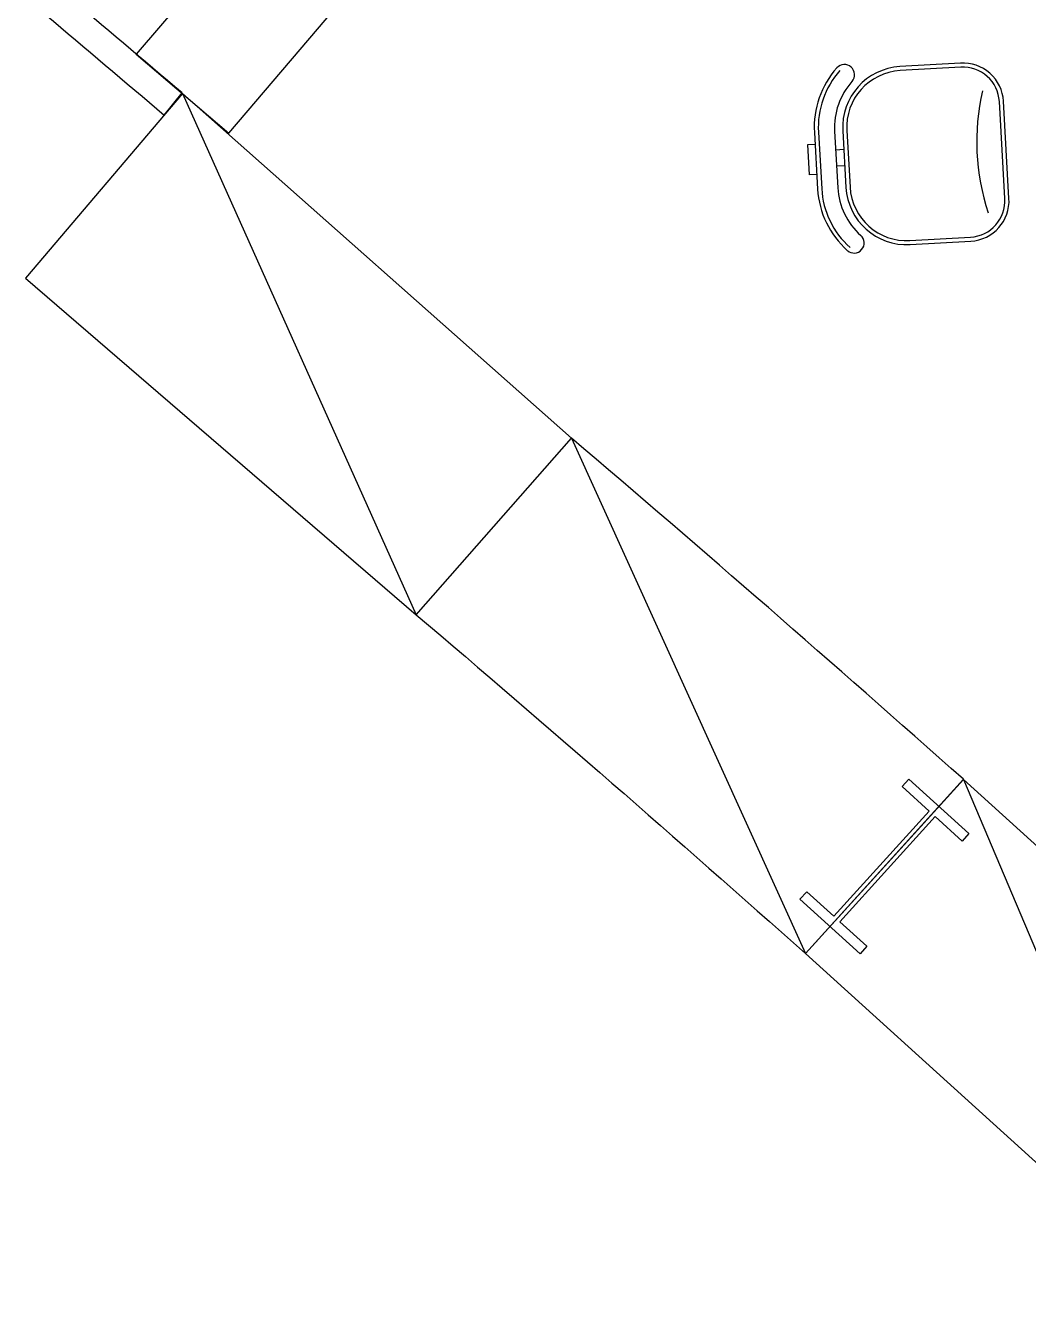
# Model space of a CAD drawing. Extents: x -1.7 to 87, y -33.6 to 19.
# Drawn here: x 68.944 to 71.419, y -12.027 to -8.897 of the extents above; entities that cross this region are included whole.
import ezdxf

# ---------------------------------------------------------------- set-up
doc = ezdxf.new("R2010")
doc.units = 0
for name, color, linetype in [('AR-ARMÁRIOS', 2, 'Continuous'), ('AR-DIV', 2, 'Continuous'), ('AR-EST', 4, 'Continuous'), ('AR-MOB', 2, 'Continuous'), ('AR-PAR-ALV', 5, 'Continuous')]:
    doc.layers.add(name, color=color, linetype=linetype)

# ---------------------------------------------------------------- blocks, each defined once
blk = doc.blocks.new('CADEIRA-S')
at = {"color": 2}
for p, q in [((0.0718, 0.2686), (-0.0682, 0.2686)), ((0.0718, 0.2186), (-0.0682, 0.2186)), ((0.0718, 0.1986), (-0.0682, 0.1986)), ((-0.2182, 0.0486), (-0.2182, -0.1014)), ((0.2218, -0.1014), (0.2218, 0.0486)), ((-0.1182, -0.2014), (0.1218, -0.2014))]:
    blk.add_line(p, q, dxfattribs=at)
at = {"color": 1}
for p, q in [((0.0718, 0.2586), (-0.0682, 0.2586)), ((0.0718, 0.1886), (-0.0682, 0.1886)), ((-0.0148, 0.1986), (-0.0149, 0.2186)), ((0.0252, 0.1986), (0.0251, 0.2186)), ((-0.2082, 0.0486), (-0.2082, -0.1014)), ((0.2118, -0.1014), (0.2118, 0.0486)), ((-0.1182, -0.1914), (0.1218, -0.1914))]:
    blk.add_line(p, q, dxfattribs=at)
at = {"color": 2}
blk.add_lwpolyline([(-0.032, 0.2686), (-0.032, 0.2867), (0.0426, 0.2867), (0.0426, 0.2686)], dxfattribs=at)
for centre, radius, start, end in [((-0.0682, 0.0486), 0.22, 90, 135), ((0.0718, 0.0486), 0.22, 45, 90), ((-0.2061, 0.1864), 0.025, 135, 315), ((-0.0682, 0.0486), 0.15, 90, 180), ((-0.0682, 0.0486), 0.17, 90, 135), ((0.0718, 0.0486), 0.17, 45, 90), ((0.0718, 0.0486), 0.15, 0, 90), ((0.2097, 0.1864), 0.025, 225, 45), ((-0.1182, -0.1014), 0.1, 180, 270), ((0.1218, -0.1014), 0.1, 270, 0)]:
    blk.add_arc(centre, radius, start, end, dxfattribs=at)
at = {"color": 1}
for centre, radius, start, end in [((-0.0682, 0.0486), 0.21, 90, 135), ((0.0718, 0.0486), 0.21, 45, 90), ((-0.0682, 0.0486), 0.14, 90, 180), ((0.0718, 0.0486), 0.14, 0, 90), ((-0.1182, -0.1014), 0.09, 180, 270), ((0.1218, -0.1014), 0.09, 270, 0), ((-0.0052, -0.6823), 0.5534, 73.6911, 105.2491)]:
    blk.add_arc(centre, radius, start, end, dxfattribs=at)
blk = doc.blocks.new('estacao de trabalho 290 x 150')
at = {"extrusion": (0, 0, -1), "zscale": -1, "rotation": 45.00000000000864}
blk.add_blockref('CADEIRA-S', (-0.9586, 1.0061), dxfattribs=at)

msp = doc.modelspace()

# ---------------------------------------------------------------- linework, layer by layer
at = {"layer": 'AR-ARMÁRIOS', "color": 1}
for p, q in [((69.3322, -9.0651), (69.9088, -10.3511)), ((71.2584, -10.7574), (71.7952, -12.0265))]:
    msp.add_line(p, q, dxfattribs=at)
at = {"layer": 'AR-ARMÁRIOS'}
msp.add_lwpolyline([(69.9088, -10.3511, -0.005461), (70.869, -11.1872), (71.2584, -10.7573, 0.005456), (70.2917, -9.9154)], format="xyb", dxfattribs=at)
at = {"layer": 'AR-ARMÁRIOS', "color": 1}
msp.add_lwpolyline([(70.2917, -9.9154), (70.8689, -11.1872)], dxfattribs=at)
at = {"layer": 'AR-DIV'}
msp.add_line((70.2917, -9.9154), (69.3322, -9.0651), dxfattribs=at)
msp.add_lwpolyline([(69.0415, -8.8186), (68.9953, -8.8712, -0.001144), (69.2868, -9.1183), (69.3314, -9.0636, -0.000085)], format="xyb", close=True, dxfattribs=at)
for points in [[(68.9444, -9.5204), (69.9088, -10.3511), (70.2917, -9.9154), (69.3322, -9.0651), (68.9444, -9.5204)], [(71.2584, -10.7574), (72.1847, -11.5967), (71.7952, -12.0265), (70.869, -11.1872), (71.2584, -10.7574)]]:
    msp.add_lwpolyline(points, dxfattribs=at)
at = {"layer": 'AR-EST'}
msp.add_lwpolyline([(71.1239, -10.7569), (71.2721, -10.8912), (71.2553, -10.9097), (71.1886, -10.8493), (70.9536, -11.1087), (71.0203, -11.1691), (71.0035, -11.1876), (70.8553, -11.0533), (70.8721, -11.0348), (70.9388, -11.0952), (71.1738, -10.8359), (71.1071, -10.7754), (71.1239, -10.7569)], dxfattribs=at)
at = {"layer": 'AR-PAR-ALV'}
for p, q in [((69.4463, -9.1624), (70.9118, -7.4419)), ((70.4889, -7.4758), (69.218, -8.9678)), ((69.218, -8.9678), (69.4463, -9.1624))]:
    msp.add_line(p, q, dxfattribs=at)

# ---------------------------------------------------------------- block references
at = {"layer": 'AR-MOB', "xscale": -1, "rotation": 48.27679032910076}
msp.add_blockref('estacao de trabalho 290 x 150', (72.552, -9.1713), dxfattribs=at)

doc.saveas('drawing.dxf')
